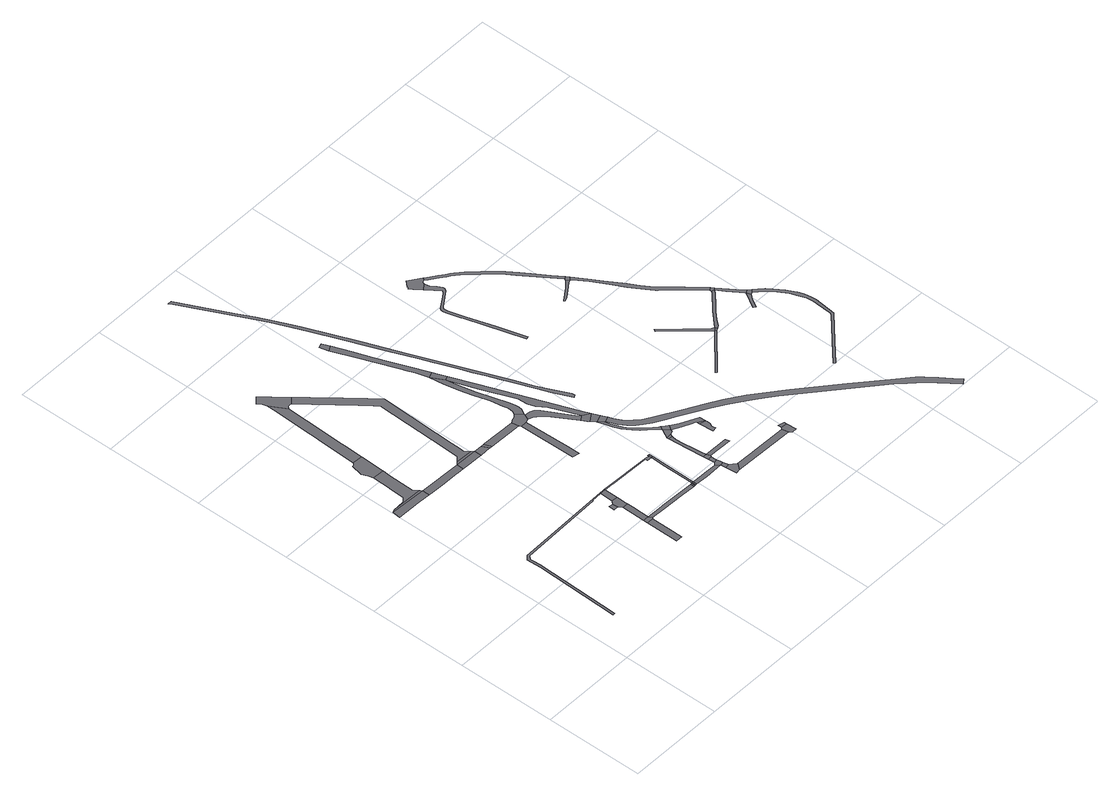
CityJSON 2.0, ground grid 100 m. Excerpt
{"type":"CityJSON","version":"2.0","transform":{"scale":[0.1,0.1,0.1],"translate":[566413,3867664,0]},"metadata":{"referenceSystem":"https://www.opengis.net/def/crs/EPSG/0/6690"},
"CityObjects":{
"road1":{"type":"Road","attributes":{"class":"1040","function":"9020","RoadStructureAttribute.sectionType":"4"},"geometry":[{"type":"MultiSurface","lod":"1","boundaries":[[[0,1,2,3,4,5]]]}]},
"road2":{"type":"Road","attributes":{"class":"1040","function":"9020","RoadStructureAttribute.sectionType":"1"},"geometry":[{"type":"MultiSurface","lod":"1","boundaries":[[[6,0,5,7]]]}]},
"road3":{"type":"Road","attributes":{"class":"1040","function":"9020","RoadStructureAttribute.sectionType":"1"},"geometry":[{"type":"MultiSurface","lod":"1","boundaries":[[[8,9,10,11,12,13,6,7,14,15,16]]]}]},
"road4":{"type":"Road","attributes":{"class":"1040","function":"9020","RoadStructureAttribute.sectionType":"1"},"geometry":[{"type":"MultiSurface","lod":"1","boundaries":[[[17,18,19,20,21,22,23,24,25,26,27,28,29,30]]]}]},
"road5":{"type":"Road","attributes":{"class":"1040","function":"9020","RoadStructureAttribute.sectionType":"4"},"geometry":[{"type":"MultiSurface","lod":"1","boundaries":[[[31,32,33,34,35,36,8,16,37,38,39]]]}]},
"road6":{"type":"Road","attributes":{"class":"1040","function":"9020","RoadStructureAttribute.sectionType":"1"},"geometry":[{"type":"MultiSurface","lod":"1","boundaries":[[[5,4,40,41,42,43,44,45,46]]]}]},
"road7":{"type":"Road","attributes":{"class":"1040","function":"9020","RoadStructureAttribute.sectionType":"1"},"geometry":[{"type":"MultiSurface","lod":"1","boundaries":[[[47,48,49,50,51,52,53,31,39,54,55,56,57,58]]]}]},
"road8":{"type":"Road","attributes":{"class":"1040","function":"9020","RoadStructureAttribute.sectionType":"1"},"geometry":[{"type":"MultiSurface","lod":"1","boundaries":[[[59,60,61,62,63]]]}]},
"road9":{"type":"Road","attributes":{"class":"1040","function":"9020","RoadStructureAttribute.sectionType":"4"},"geometry":[{"type":"MultiSurface","lod":"1","boundaries":[[[64,65,66,47,58,67,68,69,70,71]]]}]},
"road10":{"type":"Road","attributes":{"class":"1040","function":"9020","RoadStructureAttribute.sectionType":"4"},"geometry":[{"type":"MultiSurface","lod":"1","boundaries":[[[72,73,59,63,74,75]]]}]},
"road11":{"type":"Road","attributes":{"class":"1040","function":"9020","RoadStructureAttribute.sectionType":"1"},"geometry":[{"type":"MultiSurface","lod":"1","boundaries":[[[76,77,78,79]]]}]},
"road12":{"type":"Road","attributes":{"class":"1040","function":"9020","RoadStructureAttribute.sectionType":"4"},"geometry":[{"type":"MultiSurface","lod":"1","boundaries":[[[46,45,80,81,82,83]]]}]},
"road13":{"type":"Road","attributes":{"class":"1040","function":"9020","RoadStructureAttribute.sectionType":"1"},"geometry":[{"type":"MultiSurface","lod":"1","boundaries":[[[84,72,75,85,86]]]}]},
"road14":{"type":"Road","attributes":{"class":"1040","function":"9020","RoadStructureAttribute.sectionType":"1"},"geometry":[{"type":"MultiSurface","lod":"1","boundaries":[[[87,46,83,88]]]}]},
"road15":{"type":"Road","attributes":{"class":"1040","function":"9020","RoadStructureAttribute.sectionType":"4"},"geometry":[{"type":"MultiSurface","lod":"1","boundaries":[[[89,79,78,84,86,90,91,92]]]}]},
"road16":{"type":"Road","attributes":{"class":"1040","function":"9020","RoadStructureAttribute.sectionType":"1"},"geometry":[{"type":"MultiSurface","lod":"1","boundaries":[[[93,94,95,96,97,98,99,100,101,102,103,70,69,104,105,106,107,108,109,110,111,112,87,88]]]}]},
"road17":{"type":"Road","attributes":{"class":"1040","function":"9020","RoadStructureAttribute.sectionType":"1"},"geometry":[{"type":"MultiSurface","lod":"1","boundaries":[[[113,30,89,92]]]}]},
"road18":{"type":"Road","attributes":{"class":"1040","function":"9020","RoadStructureAttribute.sectionType":"4"},"geometry":[{"type":"MultiSurface","lod":"1","boundaries":[[[114,17,30,113,115]]]}]},
"road19":{"type":"Road","attributes":{"class":"1040","function":"9020","RoadStructureAttribute.sectionType":"1"},"geometry":[{"type":"MultiSurface","lod":"1","boundaries":[[[83,82,116,117,118,119]]]}]},
"road20":{"type":"Road","attributes":{"class":"1040","function":"9020","RoadStructureAttribute.sectionType":"1"},"geometry":[{"type":"MultiSurface","lod":"1","boundaries":[[[119,118,120,121]]]}]},
"road21":{"type":"Road","attributes":{"class":"1040","function":"9020","RoadStructureAttribute.sectionType":"1"},"geometry":[{"type":"MultiSurface","lod":"1","boundaries":[[[122,123,124,75,74,125,126,127,128]]]}]},
"road22":{"type":"Road","attributes":{"class":"1040","function":"9020","RoadStructureAttribute.sectionType":"1"},"geometry":[{"type":"MultiSurface","lod":"1","boundaries":[[[129,121,120,130,131,132,133]]]}]},
"road23":{"type":"Road","attributes":{"class":"1040","function":"9020","RoadStructureAttribute.sectionType":"1"},"geometry":[{"type":"MultiSurface","lod":"1","boundaries":[[[134,135,115,113,136,137,138,139,140,141]]]}]},
"road24":{"type":"Road","attributes":{"class":"1040","function":"9020","RoadStructureAttribute.sectionType":"1"},"geometry":[{"type":"MultiSurface","lod":"1","boundaries":[[[142,143,144,145,146,147]]]}]},
"road25":{"type":"Road","attributes":{"class":"1040","function":"9020","RoadStructureAttribute.sectionType":"4"},"geometry":[{"type":"MultiSurface","lod":"1","boundaries":[[[128,127,148,149]]]}]},
"road26":{"type":"Road","attributes":{"class":"1040","function":"9020","RoadStructureAttribute.sectionType":"1"},"geometry":[{"type":"MultiSurface","lod":"1","boundaries":[[[149,148,150,151]]]}]},
"road27":{"type":"Road","attributes":{"class":"1040","function":"9020","RoadStructureAttribute.sectionType":"4"},"geometry":[{"type":"MultiSurface","lod":"1","boundaries":[[[151,150,152,153]]]}]},
"road28":{"type":"Road","attributes":{"class":"1040","function":"9020","RoadStructureAttribute.sectionType":"1"},"geometry":[{"type":"MultiSurface","lod":"1","boundaries":[[[154,140,155,151,153]]]}]},
"road29":{"type":"Road","attributes":{"class":"1040","function":"9020","RoadStructureAttribute.sectionType":"4"},"geometry":[{"type":"MultiSurface","lod":"1","boundaries":[[[156,157,158,159,133,132,147,146,160,161,162]]]}]},
"road30":{"type":"Road","attributes":{"class":"1040","function":"9020","RoadStructureAttribute.sectionType":"4"},"geometry":[{"type":"MultiSurface","lod":"1","boundaries":[[[141,140,154,163]]]}]},
"road31":{"type":"Road","attributes":{"class":"1040","function":"9020","RoadStructureAttribute.sectionType":"1"},"geometry":[{"type":"MultiSurface","lod":"1","boundaries":[[[164,165,141,163]]]}]},
"road32":{"type":"Road","attributes":{"class":"1040","function":"9020","RoadStructureAttribute.sectionType":"1"},"geometry":[{"type":"MultiSurface","lod":"1","boundaries":[[[166,167,153,152,168,169,170]]]}]},
"road33":{"type":"Road","attributes":{"class":"1040","function":"3","RoadStructureAttribute.sectionType":"4"},"geometry":[{"type":"MultiSurface","lod":"1","boundaries":[[[171,172,173,174]]]}]},
"road34":{"type":"Road","attributes":{"class":"1040","function":"9020","RoadStructureAttribute.sectionType":"1"},"geometry":[{"type":"MultiSurface","lod":"1","boundaries":[[[175,176,177,178,179,180,181,182,183,184,185,186,156,162,187,188,189,190,191,192,193,194,195]]]}]},
"road35":{"type":"Road","attributes":{"class":"1040","function":"3","RoadStructureAttribute.sectionType":"1"},"geometry":[{"type":"MultiSurface","lod":"1","boundaries":[[[196,197,198,199,174,173,200,201,202,203,204,175,205]]]}]},
"road36":{"type":"Road","attributes":{"class":"1040","function":"9020","RoadStructureAttribute.sectionType":"1"},"geometry":[{"type":"MultiSurface","lod":"1","boundaries":[[[206,207,208,209,210,161,160,211,212,213,214,215,216,217,218]]]}]},
"road37":{"type":"Road","attributes":{"class":"1040","function":"3","RoadStructureAttribute.sectionType":"4"},"geometry":[{"type":"MultiSurface","lod":"1","boundaries":[[[219,205,175,195,220]]]}]},
"road38":{"type":"Road","attributes":{"class":"1040","function":"9020","RoadStructureAttribute.sectionType":"4"},"geometry":[{"type":"MultiSurface","lod":"1","boundaries":[[[221,222,223,170,169,224]]]}]},
"road39":{"type":"Road","attributes":{"class":"1040","function":"9020","RoadStructureAttribute.sectionType":"1"},"geometry":[{"type":"MultiSurface","lod":"1","boundaries":[[[224,169,225,226]]]}]},
"road40":{"type":"Road","attributes":{"class":"1040","function":"9020","RoadStructureAttribute.sectionType":"4"},"geometry":[{"type":"MultiSurface","lod":"1","boundaries":[[[226,225,227,228,229]]]}]},
"road41":{"type":"Road","attributes":{"class":"1040","function":"9020","RoadStructureAttribute.sectionType":"1"},"geometry":[{"type":"MultiSurface","lod":"1","boundaries":[[[230,231,223,222]]]}]},
"road42":{"type":"Road","attributes":{"class":"1040","function":"9020","RoadStructureAttribute.sectionType":"1"},"geometry":[{"type":"MultiSurface","lod":"1","boundaries":[[[232,233,234,235,236,237,238,239,240,241,242,243,244,245,246,247,248,249,250,251,252,253,254,255,256,257,258,259,260,261,262,263,264,265,266,267,268,269]]]}]},
"road43":{"type":"Road","attributes":{"class":"1040","function":"3","RoadStructureAttribute.sectionType":"1"},"geometry":[{"type":"MultiSurface","lod":"1","boundaries":[[[270,271,220,195,272,273,274,275,276,277,278]]]}]},
"road44":{"type":"Road","attributes":{"class":"1040","function":"9020","RoadStructureAttribute.sectionType":"4"},"geometry":[{"type":"MultiSurface","lod":"1","boundaries":[[[279,280,231,230,281]]]}]},
"road45":{"type":"Road","attributes":{"class":"1040","function":"3","RoadStructureAttribute.sectionType":"4"},"geometry":[{"type":"MultiSurface","lod":"1","boundaries":[[[218,217,282,283,278,277]]]}]},
"road46":{"type":"Road","attributes":{"class":"1040","function":"3","RoadStructureAttribute.sectionType":"1"},"geometry":[{"type":"MultiSurface","lod":"1","boundaries":[[[278,283,284,285]]]}]},
"road47":{"type":"Road","attributes":{"class":"1040","function":"3","RoadStructureAttribute.sectionType":"4"},"geometry":[{"type":"MultiSurface","lod":"1","boundaries":[[[286,285,284,287,288,289]]]}]},
"road48":{"type":"Road","attributes":{"class":"1040","function":"9020","RoadStructureAttribute.sectionType":"1"},"geometry":[{"type":"MultiSurface","lod":"1","boundaries":[[[290,291,292,293,294,295,296,280,279]]]}]},
"road49":{"type":"Road","attributes":{"class":"1040","function":"9020","RoadStructureAttribute.sectionType":"1"},"geometry":[{"type":"MultiSurface","lod":"1","boundaries":[[[284,297,298,299,300,301,302,303,304,305,306,307,308,309,310,311,312,313,314,315,287]]]}]},
"road50":{"type":"Road","attributes":{"class":"1040","function":"9020","RoadStructureAttribute.sectionType":"1"},"geometry":[{"type":"MultiSurface","lod":"1","boundaries":[[[316,317,295,294]]]}]},
"road51":{"type":"Road","attributes":{"class":"1040","function":"9020","RoadStructureAttribute.sectionType":"1"},"geometry":[{"type":"MultiSurface","lod":"1","boundaries":[[[318,319,317,316,320,321]]]}]},
"road52":{"type":"Road","attributes":{"class":"1040","function":"9020","RoadStructureAttribute.sectionType":"1"},"geometry":[{"type":"MultiSurface","lod":"1","boundaries":[[[322,323,279,281]]]}]},
"road53":{"type":"Road","attributes":{"class":"1040","function":"9020","RoadStructureAttribute.sectionType":"4"},"geometry":[{"type":"MultiSurface","lod":"1","boundaries":[[[324,325,306,305,326,318,321,327]]]}]},
"road54":{"type":"Road","attributes":{"class":"1040","function":"9020","RoadStructureAttribute.sectionType":"1"},"geometry":[{"type":"MultiSurface","lod":"1","boundaries":[[[328,329,229,228,330,331,332]]]}]},
"road55":{"type":"Road","attributes":{"class":"1040","function":"9020","RoadStructureAttribute.sectionType":"1"},"geometry":[{"type":"MultiSurface","lod":"1","boundaries":[[[333,334,335,336,327,321,337,338,339,340,341]]]}]},
"road56":{"type":"Road","attributes":{"class":"1040","function":"9020","RoadStructureAttribute.sectionType":"1"},"geometry":[{"type":"MultiSurface","lod":"1","boundaries":[[[342,343,344,345,346,347,348]]]}]},
"road57":{"type":"Road","attributes":{"class":"1040","function":"9020","RoadStructureAttribute.sectionType":"1"},"geometry":[{"type":"MultiSurface","lod":"1","boundaries":[[[340,342,348,341]]]}]},
"road58":{"type":"Road","attributes":{"class":"1040","function":"9020","RoadStructureAttribute.sectionType":"4"},"geometry":[{"type":"MultiSurface","lod":"1","boundaries":[[[349,332,331,350,351,352]]]}]},
"road59":{"type":"Road","attributes":{"class":"1040","function":"9020","RoadStructureAttribute.sectionType":"1"},"geometry":[{"type":"MultiSurface","lod":"1","boundaries":[[[353,354,349,352]]]}]},
"road60":{"type":"Road","attributes":{"class":"1040","function":"9020","RoadStructureAttribute.sectionType":"1"},"geometry":[{"type":"MultiSurface","lod":"1","boundaries":[[[355,356,357,358,359,360,361,362,363,364,365,366,367,368,369,370,371,372,373,374,375,376,377,378,379,380,381,382,383]]]}]},
"road61":{"type":"Road","attributes":{"class":"1040","function":"9020","RoadStructureAttribute.sectionType":"4"},"geometry":[{"type":"MultiSurface","lod":"1","boundaries":[[[384,385,386,387,388,389,390,391,392,393,383,382,394,395,396]]]}]},
"road62":{"type":"Road","attributes":{"class":"1040","function":"3","RoadStructureAttribute.sectionType":"1"},"geometry":[{"type":"MultiSurface","lod":"1","boundaries":[[[397,398,399,400,401,402,403,404,405,406,407,408,409,410,411,412,413,414,415,416,417,418,289,288,419,420,421,422,423,424,425,426,427,428,429,430,431,432,433,434,435,436,437,438]]]}]},
"road63":{"type":"Road","attributes":{"class":"1040","function":"9020","RoadStructureAttribute.sectionType":"1"},"geometry":[{"type":"MultiSurface","lod":"1","boundaries":[[[439,440,441,442]]]}]},
"road64":{"type":"Road","attributes":{"class":"1040","function":"9020","RoadStructureAttribute.sectionType":"1"},"geometry":[{"type":"MultiSurface","lod":"1","boundaries":[[[443,444,445,446,447,448,449,450,451,452,453,454,455,456,457,458,459,460,396,395,461,462,463,464,465,466,467,468,469,470,471,472,473,474]]]}]},
"road65":{"type":"Road","attributes":{"class":"1040","function":"9020","RoadStructureAttribute.sectionType":"1"},"geometry":[{"type":"MultiSurface","lod":"1","boundaries":[[[475,476,477,439,478]]]}]},
"road66":{"type":"Road","attributes":{"class":"1040","function":"9020","RoadStructureAttribute.sectionType":"1"},"geometry":[{"type":"MultiSurface","lod":"1","boundaries":[[[479,480,481,482,483,484,485,486,487]]]}]},
"road67":{"type":"Road","attributes":{"class":"1040","function":"9020","RoadStructureAttribute.sectionType":"4"},"geometry":[{"type":"MultiSurface","lod":"1","boundaries":[[[478,439,442,488,489]]]}]},
"road68":{"type":"Road","attributes":{"class":"1040","function":"9020","RoadStructureAttribute.sectionType":"4"},"geometry":[{"type":"MultiSurface","lod":"1","boundaries":[[[490,474,473,479,487,491]]]}]},
"road69":{"type":"Road","attributes":{"class":"1040","function":"9020","RoadStructureAttribute.sectionType":"1"},"geometry":[{"type":"MultiSurface","lod":"1","boundaries":[[[492,493,494,478,489,495,496,497,498,499,500,501]]]}]},
"road70":{"type":"Road","attributes":{"class":"1040","function":"9020","RoadStructureAttribute.sectionType":"1"},"geometry":[{"type":"MultiSurface","lod":"1","boundaries":[[[502,503,504,505,506,507,508,509,491,487,510,511,512,513,514,515,516,517,518,519,520,521,522]]]}]},
"road71":{"type":"Road","attributes":{"class":"1040","function":"9020","RoadStructureAttribute.sectionType":"4"},"geometry":[{"type":"MultiSurface","lod":"1","boundaries":[[[523,522,521,492,501,524]]]}]},
"road72":{"type":"Road","attributes":{"class":"1040","function":"9020","RoadStructureAttribute.sectionType":"1"},"geometry":[{"type":"MultiSurface","lod":"1","boundaries":[[[525,526,527,528,529,530,531,532,533,534,535,536,537,538,539,540,541,542,543,544,545,546,547,548,549,550,551,552,553,554]]]}]},
"road73":{"type":"Road","attributes":{"class":"1040","function":"9020","RoadStructureAttribute.sectionType":"1"},"geometry":[{"type":"MultiSurface","lod":"1","boundaries":[[[555,556,557,558,559,560]]]}]},
"road74":{"type":"Road","attributes":{"class":"1040","function":"9020","RoadStructureAttribute.sectionType":"1"},"geometry":[{"type":"MultiSurface","lod":"1","boundaries":[[[561,524,501,562,555,563]]]}]},
"road75":{"type":"Road","attributes":{"class":"1040","function":"9020","RoadStructureAttribute.sectionType":"4"},"geometry":[{"type":"MultiSurface","lod":"1","boundaries":[[[564,563,555,560,554,553]]]}]}
},
"vertices":[
[12,2667,0],[7,2588,0],[244,2583,0],[332,2576,0],[377,2574,0],[380,2650,0],
[41,2681,0],[365,2668,0],
[220,3070,0],[218,2968,0],[214,2879,0],[212,2821,0],[208,2724,0],[166,2685,0],[326,2719,0],[334,2988,0],[337,3062,0],
[1360,1486,0],[375,1459,0],[334,1420,0],[341,1272,0],[315,428,0],[338,430,0],[363,1307,0],[359,1376,0],[357,1408,0],[386,1439,0],[1244,1466,0],[1250,1466,0],[1251,1474,0],[1360,1477,0],
[243,3320,0],[236,3306,0],[222,3299,0],[210,3298,0],[185,3178,0],[210,3122,0],[337,3063,0],[337,3070,0],[345,3313,0],
[422,2572,0],[547,2569,0],[602,2566,0],[705,2564,0],[752,2563,0],[809,2562,0],[812,2634,0],
[282,4332,0],[279,4258,0],[277,4220,0],[272,4060,0],[265,3833,0],[265,3823,0],[261,3737,0],[351,3491,0],[353,3574,0],[359,3738,0],[361,3759,0],[375,4169,0],
[1354,939,0],[1353,608,0],[1417,608,0],[1419,764,0],[1418,937,0],
[301,4472,0],[235,4416,0],[269,4375,0],[396,4192,0],[414,4194,0],[432,4190,0],[494,4244,0],[384,4377,0],
[1354,986,0],[1354,948,0],[1432,948,0],[1411,983,0],
[1288,1317,0],[1284,1260,0],[1329,1256,0],[1325,1315,0],
[882,2560,0],[998,2557,0],[1033,2556,0],[1035,2628,0],
[1357,1222,0],[1415,1161,0],[1415,1221,0],
[839,2656,0],[1014,2649,0],
[1356,1344,0],[1415,1240,0],[1413,1329,0],[1413,1340,0],
[1004,2662,0],[973,2698,0],[974,2746,0],[977,2841,0],[981,3026,0],[1002,3630,0],[909,3744,0],[776,3907,0],[742,3948,0],[697,4001,0],[595,4123,0],[548,4050,0],[802,3743,0],[883,3643,0],[918,3603,0],[908,3278,0],[898,2990,0],[896,2922,0],[889,2700,0],[849,2663,0],
[1417,1477,0],
[1406,1487,0],[1417,1487,0],
[1102,2555,0],[1140,2554,0],[1153,2554,0],[1115,2625,0],
[1175,2553,0],[1146,2623,0],
[1672,978,0],[1597,980,0],[1551,982,0],[1571,943,0],[1790,937,0],[1947,930,0],[1948,970,0],
[1162,2623,0],[1234,2551,0],[1396,2547,0],[1512,2544,0],[1502,2617,0],
[1947,1462,0],[1946,1469,0],[1505,1475,0],[1516,1475,0],[1922,1462,0],[1923,1436,0],[1972,1435,0],[1967,1462,0],
[1533,1948,0],[1602,1933,0],[1599,2093,0],[1599,2103,0],[1587,2526,0],[1527,2521,0],
[1962,930,0],[1962,970,0],
[1969,930,0],[1970,970,0],
[1985,930,0],[1985,969,0],
[1987,1435,0],[1971,1304,0],
[1593,2664,0],[1574,2648,0],[1567,2645,0],[1540,2636,0],[1623,2540,0],[1651,2594,0],[1650,2604,0],
[1987,1462,0],
[1987,1474,0],[1968,1474,0],
[2131,966,0],[2090,967,0],[2114,925,0],[2294,927,0],[2255,963,0],
[1154,4478,0],[1110,4461,0],[1129,4370,0],[1183,4400,0],
[1454,3514,0],[1474,3357,0],[1502,3212,0],[1535,3082,0],[1576,2954,0],[1584,2926,0],[1605,2801,0],[1612,2775,0],[1615,2750,0],[1616,2728,0],[1613,2699,0],[1605,2684,0],[1664,2625,0],[1681,2665,0],[1687,2699,0],[1686,2730,0],[1674,2789,0],[1583,3095,0],[1541,3278,0],[1521,3383,0],[1523,3389,0],
[1429,3749,0],[1383,3869,0],[1318,4036,0],[1250,4223,0],[1234,4114,0],[1278,4001,0],[1374,3748,0],[1384,3722,0],[1418,3636,0],[1513,3533,0],
[1924,2268,0],[1775,2530,0],[1743,2570,0],[1703,2584,0],[1662,2589,0],[1669,2523,0],[1698,2503,0],[1719,2488,0],[1734,2472,0],[1778,2404,0],[1911,2188,0],[1912,2187,0],[1959,2221,0],
[1530,3487,0],[1563,3404,0],
[2323,967,0],[2319,995,0],[2283,989,0],[2331,935,0],
[2301,876,0],[2345,881,0],
[2314,762,0],[2352,769,0],[2401,829,0],
[2312,1052,0],[2277,1048,0],
[671,5765,0],[681,5749,0],[785,5539,0],[871,5362,0],[988,5129,0],[1059,4980,0],[1113,4858,0],[1193,4658,0],[1317,4353,0],[1388,4171,0],[1461,3982,0],[1560,3736,0],[1609,3608,0],[1639,3534,0],[1691,3402,0],[1738,3280,0],[1788,3151,0],[1833,3039,0],[1874,2936,0],[1952,2734,0],[2003,2605,0],[2089,2415,0],[2115,2432,0],[2108,2460,0],[2040,2602,0],[1972,2761,0],[1898,2951,0],[1773,3271,0],[1553,3833,0],[1397,4238,0],[1196,4738,0],[1140,4866,0],[1089,4982,0],[1029,5117,0],[941,5282,0],[726,5719,0],[696,5787,0],[659,5784,0],
[2003,2265,0],[1660,3151,0],[1630,3091,0],[1757,2764,0],[1765,2667,0],[1790,2593,0],[1850,2502,0],[1966,2221,0],[2038,2179,0],
[2309,1107,0],[2272,1103,0],[2325,1067,0],
[1941,2139,0],[1953,2122,0],
[1989,2071,0],[2070,2102,0],
[2076,2087,0],[2036,2020,0],[2043,2022,0],[2095,2041,0],
[2302,1161,0],[2293,1233,0],[2276,1353,0],[2272,1422,0],[2280,1468,0],[2241,1467,0],[2255,1274,0],
[2014,1995,0],[2036,1930,0],[2065,1860,0],[2089,1816,0],[2113,1779,0],[2156,1726,0],[2200,1680,0],[2258,1624,0],[2288,1595,0],[2308,1623,0],[2296,1632,0],[2257,1666,0],[2216,1698,0],[2180,1739,0],[2146,1780,0],[2116,1821,0],[2093,1865,0],[2068,1919,0],[2049,1971,0],
[2291,1495,0],[2240,1491,0],
[2289,1583,0],[2276,1561,0],[2326,1509,0],[2334,1529,0],
[2565,1061,0],[2555,1103,0],
[2361,1578,0],[2319,1614,0],[2290,1589,0],[2364,1576,0],
[2593,823,0],[2584,823,0],[2600,761,0],[2980,752,0],[2963,815,0],
[2609,1443,0],[2525,1484,0],[2442,1523,0],[2386,1561,0],[2423,1482,0],[2502,1445,0],[2550,1426,0],[2551,1417,0],[2613,1384,0],
[2553,1393,0],[2564,1251,0],[2604,1254,0],[2599,1301,0],[2617,1329,0],[2615,1360,0],[2614,1376,0],
[2980,832,0],[3003,728,0],[3049,728,0],[3042,831,0],
[3040,857,0],[2982,871,0],
[2230,4234,0],[2320,4111,0],[2308,4096,0],[2267,4068,0],[2166,3999,0],[2152,3990,0],[2146,3987,0],[2136,3967,0],[2135,3938,0],[2140,3916,0],[2179,3781,0],[2186,3756,0],[2354,3189,0],[2384,3195,0],[2297,3493,0],[2215,3757,0],[2165,3920,0],[2161,3942,0],[2164,3962,0],[2178,3982,0],[2276,4049,0],[2337,4093,0],[2354,4120,0],[2356,4141,0],[2326,4187,0],[2295,4229,0],[2286,4254,0],[2281,4287,0],[2224,4243,0],
[2311,4358,0],[2249,4398,0],[2207,4428,0],[2161,4376,0],[2162,4370,0],[2162,4364,0],[2159,4365,0],[2144,4353,0],[2170,4317,0],[2182,4301,0],[2288,4309,0],[2308,4319,0],[2329,4344,0],
[4448,43,0],[4394,119,0],[4320,217,0],[4283,267,0],[4245,315,0],[4196,368,0],[4039,508,0],[3756,755,0],[3376,1079,0],[3160,1252,0],[3080,1318,0],[3004,1371,0],[2908,1432,0],[2777,1508,0],[2578,1621,0],[2370,1737,0],[2302,1776,0],[2254,1811,0],[2215,1847,0],[2180,1885,0],[2149,1930,0],[2113,1998,0],[2083,1918,0],[2130,1848,0],[2177,1792,0],[2228,1750,0],[2297,1703,0],[2407,1641,0],[2475,1605,0],[2587,1542,0],[2764,1445,0],[2886,1368,0],[2985,1303,0],[3067,1246,0],[3157,1180,0],[3253,1104,0],[4008,455,0],[4093,372,0],[4201,262,0],[4267,179,0],[4403,5,0],[4449,41,0],
[3489,2036,0],[3109,1701,0],[3123,1691,0],[3500,2024,0],
[3074,3539,0],[2977,3683,0],[2920,3764,0],[2885,3813,0],[2851,3863,0],[2806,3914,0],[2760,3970,0],[2716,4022,0],[2663,4077,0],[2618,4124,0],[2586,4150,0],[2549,4183,0],[2530,4199,0],[2527,4201,0],[2523,4205,0],[2491,4225,0],[2437,4264,0],[2358,4321,0],[2330,4305,0],[2340,4297,0],[2419,4239,0],[2474,4201,0],[2505,4181,0],[2567,4127,0],[2599,4101,0],[2687,4001,0],[2772,3911,0],[2831,3833,0],[2876,3763,0],[2909,3714,0],[3116,3419,0],[3142,3436,0],
[3494,2074,0],[3160,2437,0],[3146,2417,0],[3517,2063,0],
[3109,3401,0],[3042,3341,0],[2977,3297,0],[2912,3252,0],[2920,3239,0],[2959,3258,0],[3029,3306,0],[3107,3364,0],[3132,3377,0],
[3504,2027,0],[3527,2039,0],
[3153,3419,0],[3164,3402,0],
[3832,2373,0],[3820,2354,0],[3666,2213,0],[3536,2043,0],[3555,2053,0],[3605,2113,0],[3664,2180,0],[3724,2233,0],[3838,2338,0],[3860,2368,0],
[3721,2583,0],[3649,2664,0],[3576,2749,0],[3527,2810,0],[3480,2883,0],[3425,2984,0],[3320,3156,0],[3246,3274,0],[3151,3362,0],[3238,3238,0],[3320,3085,0],[3392,2949,0],[3432,2880,0],[3476,2811,0],[3525,2739,0],[3539,2725,0],[3580,2685,0],[3661,2597,0],[3823,2409,0],[3833,2393,0],[3857,2411,0],
[3866,2400,0],[3878,2383,0],
[4091,2065,0],[4133,2021,0],[4174,1975,0],[4215,1912,0],[4252,1847,0],[4282,1774,0],[4307,1703,0],[4314,1641,0],[4312,1589,0],[4304,1432,0],[4288,1410,0],[4182,1312,0],[3954,1100,0],[3864,1016,0],[3878,998,0],[4072,1179,0],[4323,1413,0],[4345,1631,0],[4344,1672,0],[4335,1726,0],[4323,1765,0],[4306,1813,0],[4284,1863,0],[4258,1905,0],[4228,1953,0],[4200,1996,0],[4160,2046,0],[4117,2087,0],[4077,2124,0],[4051,2098,0],
[4012,2135,0],[3921,1979,0],[3918,1974,0],[3942,1960,0],[3987,2042,0],[4026,2090,0],
[3986,2232,0],[3914,2278,0],[4043,2156,0],
[4046,2151,0]
]}
